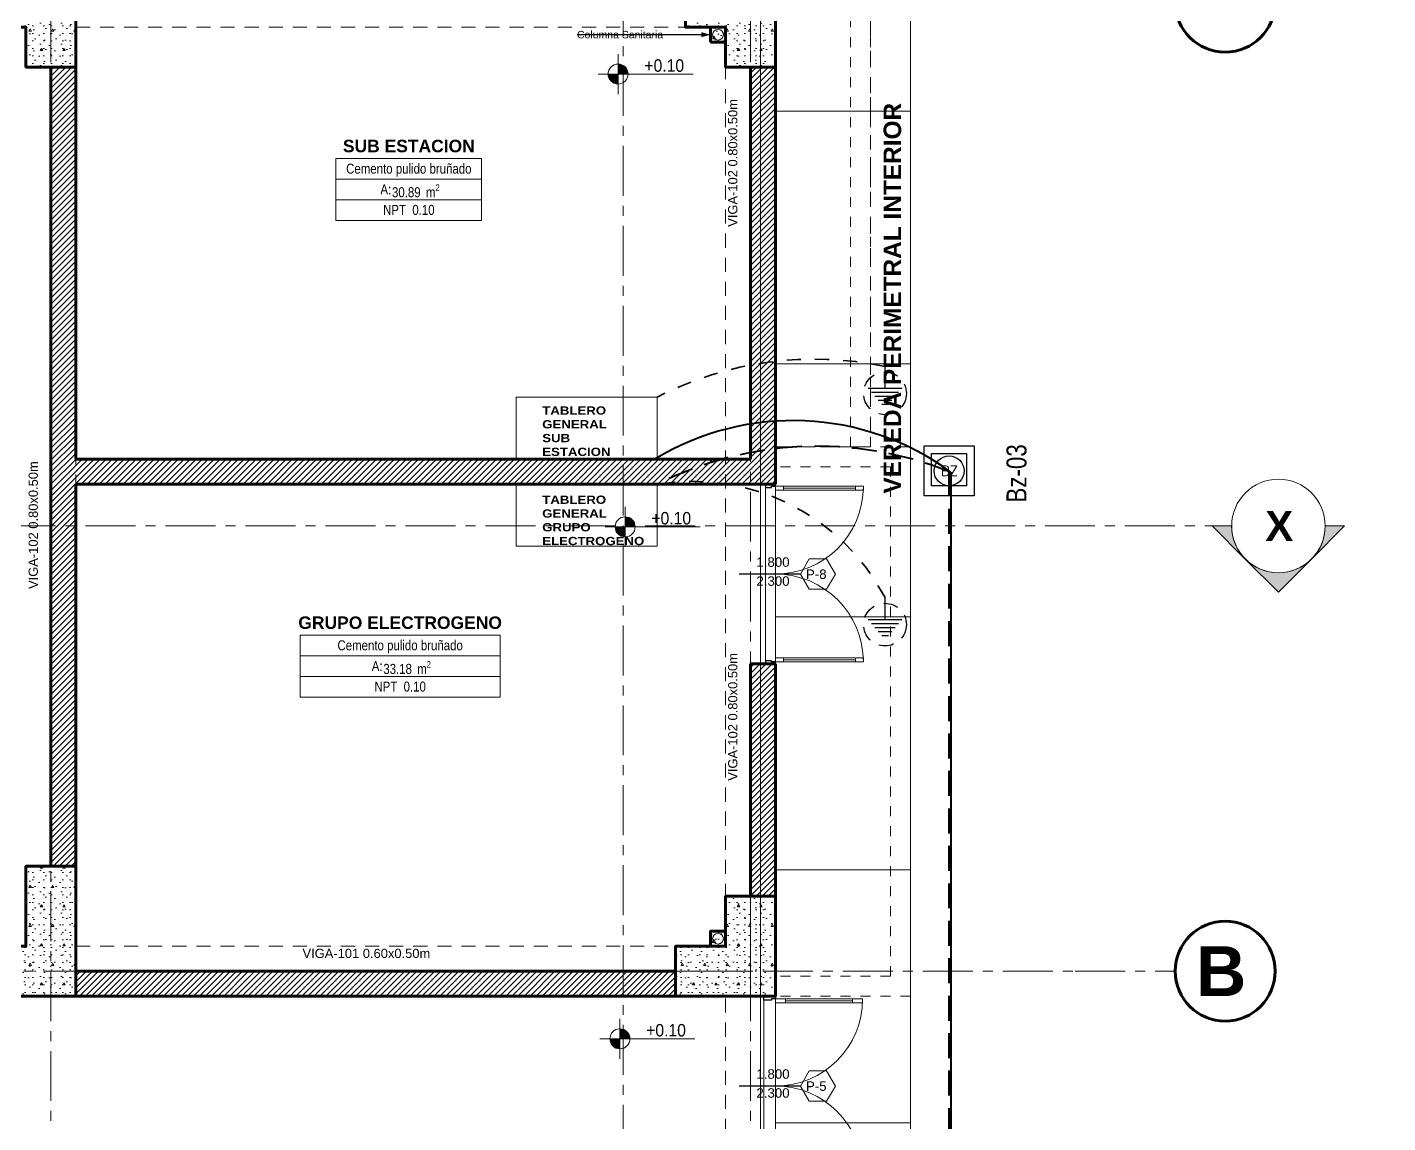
# Model space of a CAD drawing. Header units: inches. Extents: x -38 to 5698, y -33 to 92.
# Drawn here: x 44.08 to 57.7, y 28.43 to 39.4 of the extents above; entities that cross this region are included whole.
import ezdxf

# ---------------------------------------------------------------- set-up
doc = ezdxf.new("R2010")
doc.units = ezdxf.units.IN
doc.header["$MEASUREMENT"] = 0
doc.set_wipeout_variables(frame=1)
doc.header["$PDMODE"] = 1
for name, pattern in [('ACAD_ISO02W100', [15, 12, -3]), ('HIDDEN', [0.375, 0.25, -0.125]), ('Hidden Line', [0.195611, 0.141111, -0.0545]), ('HIDDENX2', [0.75, 0.5, -0.25]), ('Punto & Raya', [0.65, 0.5, -0.075, 0, -0.075]), ('Rayas', [0.282222, 0.141111, -0.141111]), ('RAYITAS', [0.375, 0.25, -0.125]), ('super', [0.125, 0.075, -0.05]), ('Wipeout_Contour', [1, 0, -1])]:
    doc.linetypes.add(name, pattern=pattern)
for name, color, linetype in [('02 _ ARQ _ ALB _ Ejes Generales', 7, 'Continuous'), ('02 _ ARQ _ ZON _ Espacio.3D', 7, 'Continuous'), ('08 _ STR _ EXT _ 06 Columnas', 7, 'Continuous'), ('08 _ STR _ EXT _ 07 Losa Aligerada', 7, 'Continuous'), ('08 _ STR _ EXT _ 09 Vigas', 7, 'Continuous'), ('08 _ STR _ EXT _ Estacionamiento-Pavimento', 7, 'Continuous'), ('BUZONES CDE COMUNICACION', 3, 'Continuous'), ('ESQUEMAS', 7, 'Continuous'), ('Estructura - 03 LOSA', 7, 'Continuous'), ('Estructura - 04 MURO', 253, 'Continuous'), ('Estructura - Carga', 7, 'Continuous'), ('Marcador - Secciones', 251, 'Continuous'), ('MEP - HVAC', 7, 'Continuous'), ('Notas - Etiquetas', 251, 'Continuous'), ('Notas - Textos', 7, 'Continuous')]:
    doc.layers.add(name, color=color, linetype=linetype)
for name, color, linetype, lineweight in [('ALUMBRADO', 5, 'Continuous', 25), ('CONDUCTOR DESNUDO DE 25MM2', 41, 'Rayas', 35), ('conductor electrico de suministro de energia a sub tableros', 1, 'Continuous', 0), ('lineaTTT', 40, 'ACAD_ISO02W100', 20), ('nomenclatura de buzon concreto', 4, 'Continuous', 40), ('TOMA', 140, 'Continuous', 40), ('TOMACORRIENTE', 22, 'RAYITAS', 9)]:
    doc.layers.add(name, color=color, linetype=linetype, lineweight=lineweight)
doc.styles.add('CUADRO', font='romans.shx')
doc.styles.add('Estilo_Generado_1', font='swisseb.ttf')
doc.styles.add('Estilo_Generado_4', font='swisse.ttf')
doc.styles.add('Estilo_Generado_8', font='arialbd.ttf')
doc.styles.add('Estilo_Generado_9', font='ARIALN.TTF')
doc.styles.add('NEGRITA', font='ariblk.ttf')
doc.styles.add('ROMANS 150', font='arial.ttf', dxfattribs={"width": 0.8, "height": 0.48})
doc.linetypes.add('ZIGZAG', pattern='A,0.00254,-5.08,[131,ltypeshp.shx,S=5.08,R=0,X=-5.08,Y=0],-10.16,[131,ltypeshp.shx,S=5.08,R=180,X=5.08,Y=0],-5.08', length=20.32254)
doc.dimstyles.new('Estilo_Generado__8', dxfattribs={"dimtxt": 0.18, "dimasz": 0.0912, "dimexe": 0.18, "dimexo": 0.0625, "dimgap": 0, "dimtad": 0, "dimtih": 1, "dimtoh": 1, "dimdec": 4, "dimzin": 0, "dimdsep": 46, "dimcen": 0.09, "dimadec": 0, "dimazin": 0, "dimtfac": 1, "dimtdec": 4, "dimtmove": 0, "dimatfit": 3, "dimldrblk": 'ARROWHEAD_5', "dimfxl": 1, "dimtolj": 1, "dimtzin": 0, "dimarcsym": 0})
pattern_1 = [(45, (0, 0), (-0.030052038, 0.030052038), [])]
pattern_2 = [(0, (0, 0), (0, 0.3897114), [0.024375, -0.200625]), (0, (0.1125, 0.19486), (0, 0.3897114), [0.024375, -0.200625]), (60, (0, 0), (-0.3375, 0.1948557), [0.024375, -0.200625]), (60, (0.225, 0), (-0.3375, 0.1948557), [0.024375, -0.200625]), (120, (0.02437, 0), (0.3375, 0.1948557), [0.024375, -0.200625]), (120, (0.24938, 0), (0.3375, 0.1948557), [0.024375, -0.200625]), (0, (0, 0.0375), (0, 0.075), [0, -0.075, 0, -0.1125]), (45, (0.0375, 0.0375), (-0.05303301, 0.05303301), [0, -0.05625, 0, -0.09375])]
pattern_3 = [(0, (0, 0), (0, 0.3117692), [0.03, -0.15]), (0, (0.09, 0.1559), (0, 0.3117692), [0.03, -0.15]), (60, (0, 0), (-0.27, 0.1558846), [0.03, -0.15]), (60, (0.18, 0), (-0.27, 0.1558846), [0.03, -0.15]), (120, (0.03, 0), (0.27, 0.1558846), [0.03, -0.15]), (120, (0.21, 0), (0.27, 0.1558846), [0.03, -0.15]), (0, (0, 0.03), (0, 0.06), [0, -0.06, 0, -0.090000004]), (45, (0.03, 0.03), (-0.04242641, 0.04242641), [0, -0.045, 0, -0.075000003])]

# ---------------------------------------------------------------- blocks, each defined once
blk = doc.blocks.new('ARROWHEAD_5')
at = {"linetype": 'Continuous', "lineweight": 0}
blk.add_hatch(color=0, dxfattribs=at).paths.add_polyline_path([(-1, 0.2679), (0, 0), (-1, -0.2679)])
at = {"color": 0, "linetype": 'Continuous', "lineweight": 0}
blk.add_line((0, 0), (-1, 0), dxfattribs=at)
blk = doc.blocks.new('POZO')
at = {"layer": 'ALUMBRADO', "color": 3, "linetype": 'Continuous', "ltscale": 0.5}
for p, q in [((0, -0.184), (0, 0)), ((-0.142, -0.184), (0.142, -0.184)), ((-0.113, -0.218), (0.113, -0.218)), ((-0.085, -0.251), (0.085, -0.251)), ((-0.057, -0.285), (0.057, -0.285)), ((-0.028, -0.319), (0.028, -0.319))]:
    blk.add_line(p, q, dxfattribs=at)
at = {"layer": 'ALUMBRADO', "color": 2, "linetype": 'HIDDEN', "ltscale": 0.5}
blk.add_circle((0, -0.228), 0.18, dxfattribs=at)
blk = doc.blocks.new('BUZON COMUNICACIONES')
at = {"layer": 'BUZONES CDE COMUNICACION', "lineweight": -2, "elevation": 4337.758}
for points in [[(2636.731, 1479.557), (2637.731, 1479.557), (2637.731, 1478.557), (2636.731, 1478.557)], [(2636.881, 1479.407), (2637.581, 1479.407), (2637.581, 1478.757), (2636.881, 1478.757)]]:
    blk.add_lwpolyline(points, close=True, dxfattribs=at)
at = {"layer": 'BUZONES CDE COMUNICACION', "lineweight": -2}
blk.add_circle((2637.231, 1479.057, 4337.758), 0.3, dxfattribs=at)
at = {"color": 3, "lineweight": 140, "insert": (2637.061, 1479.155), "char_height": 0.2, "attachment_point": 1, "style": 'CUADRO'}
blk.add_mtext_dynamic_manual_height_columns('{\\Fromans|c0;BZ}', width=0.46064, gutter_width=1, heights=[0], dxfattribs=at)

msp = doc.modelspace()

# ---------------------------------------------------------------- hatches: boundary and pattern name
at = {"linetype": 'Continuous', "lineweight": 13, "true_color": 0x636466}
for points in [[(49.995, 38.931), (50.095, 38.931), (50.087, 38.969), (50.066, 39.001), (50.033, 39.023), (49.995, 39.031)], [(49.995, 38.931), (49.895, 38.931), (49.903, 38.892), (49.924, 38.86), (49.957, 38.838), (49.995, 38.831)], [(50.066, 34.398), (50.166, 34.398), (50.158, 34.437), (50.137, 34.469), (50.104, 34.491), (50.066, 34.498)], [(50.066, 34.398), (49.966, 34.398), (49.974, 34.36), (49.995, 34.328), (50.028, 34.306), (50.066, 34.298)], [(50.013, 29.272), (49.913, 29.272), (49.921, 29.234), (49.942, 29.201), (49.975, 29.179), (50.013, 29.172)], [(50.013, 29.272), (50.113, 29.272), (50.105, 29.31), (50.084, 29.342), (50.051, 29.364), (50.013, 29.372)]]:
    msp.add_hatch(color=251, dxfattribs=at).paths.add_polyline_path(points)
at = {"layer": 'Estructura - 03 LOSA', "linetype": 'Continuous', "lineweight": 13}
h = msp.add_hatch(dxfattribs=at)
h.set_pattern_fill('CEMENTO_PULIDO_Y_BRUÑADO_FA', color=251, style=0, pattern_type=2)
h.set_pattern_definition([(360, (3.7574, 18.3027), (0, 2.53199), []), (90, (3.7574, 18.3027), (-3.6, 0), [])])
h.paths.add_polyline_path([(2.17, 26.05), (8.821, 26.05), (8.822, 29.453), (8.822, 30.7), (8.25, 30.7), (8.25, 33.82), (9.07, 33.82), (9.07, 39.9), (23.57, 39.9), (51.57, 39.9), (51.57, 23.382), (52.92, 23.382), (52.92, 40.85), (9.07, 40.85), (2.17, 40.85)])
at = {"layer": 'Estructura - Carga', "linetype": 'Continuous', "lineweight": 13}
h = msp.add_hatch(dxfattribs=at)
h.set_pattern_fill('HORMIGÓN_ARMADO_0002', color=251, style=0, pattern_type=2)
h.set_pattern_definition(pattern_3)
h.paths.add_polyline_path([(50.92, 39.25), (51.07, 39.25), (51.07, 39.4), (50.92, 39.4)])
h = msp.add_hatch(dxfattribs=at)
h.set_pattern_fill('HORMIGÓN_ARMADO_0002', color=251, style=0, pattern_type=2)
h.set_pattern_definition(pattern_3)
h.paths.add_polyline_path([(50.92, 30.2), (51.07, 30.2), (51.07, 30.35), (50.92, 30.35)])
at = {"layer": 'Marcador - Secciones', "linetype": 'Continuous', "lineweight": 13}
for points in [[(55.94, 34.407), (56.271, 34.075, -0.198912), (56.134, 34.407)], [(57.265, 34.407), (57.071, 34.407, -0.198912), (56.934, 34.075)], [(56.934, 34.075, -0.414214), (56.271, 34.075), (56.603, 33.744)]]:
    msp.add_hatch(color=7, dxfattribs=at).paths.add_polyline_path(points)

# ---------------------------------------------------------------- linework, layer by layer
at = {"color": 251, "linetype": 'Continuous', "lineweight": 13, "true_color": 0x636466}
for p, q in [((49.995, 38.731), (49.995, 39.131)), ((49.795, 38.931), (50.746, 38.931)), ((50.066, 34.198), (50.066, 34.598)), ((49.866, 34.398), (50.817, 34.398)), ((50.013, 29.072), (50.013, 29.472)), ((49.813, 29.272), (50.764, 29.272))]:
    msp.add_line(p, q, dxfattribs=at)
for centre in [(49.995, 38.931), (50.066, 34.398), (50.013, 29.272)]:
    msp.add_circle(centre, 0.1, dxfattribs=at)
at = {"layer": '02 _ ARQ _ ALB _ Ejes Generales', "color": 252, "linetype": 'Punto & Raya', "lineweight": 13}
msp.add_line((54.57, 29.95), (55.57, 29.95), dxfattribs=at)
at = {"layer": '02 _ ARQ _ ALB _ Ejes Generales', "color": 7, "linetype": 'Continuous', "lineweight": 60}
for centre in [(56.07, 39.65), (56.07, 29.95)]:
    msp.add_circle(centre, 0.5, dxfattribs=at)
at = {"layer": '02 _ ARQ _ ALB _ Ejes Generales', "color": 7, "linetype": 'Punto & Raya', "lineweight": 13}
msp.add_point((54.57, 29.95), dxfattribs=at)
msp.add_point((54.57, 29.95), dxfattribs=at)
at = {"layer": '02 _ ARQ _ ZON _ Espacio.3D', "color": 252, "linetype": 'Continuous', "lineweight": 13}
for p, q in [((48.629, 38.084), (47.172, 38.084)), ((47.172, 38.084), (47.172, 37.466)), ((47.172, 38.084), (48.629, 38.084)), ((47.172, 37.878), (47.172, 38.084)), ((48.629, 37.466), (48.629, 38.084)), ((48.629, 38.084), (48.629, 37.878)), ((48.629, 37.878), (47.172, 37.878)), ((47.172, 37.878), (48.629, 37.878)), ((47.172, 37.672), (47.172, 37.878)), ((48.629, 37.878), (48.629, 37.672)), ((48.629, 37.672), (47.172, 37.672)), ((47.172, 37.672), (48.629, 37.672)), ((47.172, 37.466), (47.172, 37.672)), ((48.629, 37.672), (48.629, 37.466)), ((47.172, 37.466), (48.629, 37.466)), ((48.629, 37.466), (47.172, 37.466)), ((48.814, 33.312), (46.813, 33.312)), ((46.813, 33.312), (46.813, 32.694)), ((46.813, 33.312), (48.814, 33.312)), ((46.813, 33.106), (46.813, 33.312)), ((48.814, 32.694), (48.814, 33.312)), ((48.814, 33.312), (48.814, 33.106)), ((48.814, 33.106), (46.813, 33.106)), ((46.813, 33.106), (48.814, 33.106)), ((46.813, 32.9), (46.813, 33.106)), ((48.814, 33.106), (48.814, 32.9)), ((48.814, 32.9), (46.813, 32.9)), ((46.813, 32.9), (48.814, 32.9)), ((46.813, 32.694), (46.813, 32.9)), ((48.814, 32.9), (48.814, 32.694)), ((46.813, 32.694), (48.814, 32.694)), ((48.814, 32.694), (46.813, 32.694))]:
    msp.add_line(p, q, dxfattribs=at)
at = {"layer": '02 _ ARQ _ ZON _ Espacio.3D', "color": 9, "linetype": 'Continuous', "lineweight": 5, "flags": 128}
for points in [[(44.57, 35.075), (51.32, 35.075), (51.32, 39), (51.07, 39), (51.07, 39.4), (50.67, 39.4), (50.67, 39.8), (48.87, 39.8), (48.87, 39.65), (44.57, 39.65)], [(44.57, 29.95), (51.32, 29.95), (51.32, 33.025), (51.47, 33.025), (51.47, 34.825), (44.57, 34.825)]]:
    msp.add_lwpolyline(points, close=True, dxfattribs=at)
at = {"layer": '02 _ ARQ _ ZON _ Espacio.3D', "color": 254, "linetype": 'Continuous', "lineweight": 0, "flags": 128}
for points in [[(44.07, 31), (44.32, 31), (44.32, 39), (44.07, 39)], [(51.455, 27), (51.455, 29.7), (43.47, 29.7)]]:
    msp.add_lwpolyline(points, dxfattribs=at)
at = {"layer": '08 _ STR _ EXT _ 07 Losa Aligerada', "color": 7, "linetype": 'Rayas', "lineweight": 18, "flags": 128}
msp.add_lwpolyline([(8.17, 27.939), (7.67, 27.939), (7.67, 5.8), (25.235, 5.8), (25.235, 7.2), (30.431, 7.2), (30.431, 6), (37.07, 6), (37.07, 3.375), (44.57, 3.375), (44.57, 6.05), (52.32, 6.05), (52.32, 15), (51.57, 15), (51.57, 15.15), (51.57, 15.8), (51.57, 18.1), (51.57, 18.1), (51.57, 20.35), (46.67, 20.35), (46.67, 22.35), (46.67, 22.6), (46.67, 24.5), (46.67, 24.75), (46.67, 26.75), (51.57, 26.75), (51.57, 29.7), (51.57, 29.7), (51.57, 35.2), (52.37, 35.2), (52.52, 35.2), (52.52, 41.1), (38.955, 41.1), (38.955, 40.8), (34.048, 40.8), (34.048, 40.5), (23.37, 40.5), (23.37, 43.874), (16.27, 43.874), (16.27, 39.9), (11.12, 39.9), (11.12, 40.95), (8.02, 40.95), (8.02, 37.7), (9.07, 37.7), (9.07, 33.9), (8.17, 33.9)], close=True, dxfattribs=at)
at = {"layer": '08 _ STR _ EXT _ 07 Losa Aligerada', "color": 7, "linetype": 'Continuous', "lineweight": 18, "flags": 128}
msp.add_lwpolyline([(9.07, 7.2), (51.57, 7.2), (51.57, 39.9), (9.07, 39.9)], dxfattribs=at)
at = {"layer": '08 _ STR _ EXT _ 09 Vigas', "color": 251, "linetype": 'super', "lineweight": 13}
for p, q in [((52.52, 41.1), (52.52, 35.2)), ((52.32, 40.9), (52.32, 35.2)), ((52.32, 35.2), (52.52, 35.2)), ((52.92, 35.2), (52.92, 29.7)), ((52.72, 35), (52.72, 29.9)), ((52.72, 29.9), (51.57, 29.9)), ((51.57, 29.9), (51.57, 29.7)), ((52.92, 29.7), (51.57, 29.7))]:
    msp.add_line(p, q, dxfattribs=at)
at = {"layer": '08 _ STR _ EXT _ 09 Vigas', "color": 251, "linetype": 'Hidden Line', "lineweight": 13}
for p, q in [((44.57, 30.2), (51.07, 30.2)), ((51.07, 26.4), (51.07, 29.7))]:
    msp.add_line(p, q, dxfattribs=at)
at = {"layer": '08 _ STR _ EXT _ Estacionamiento-Pavimento', "color": 7, "linetype": 'Continuous', "lineweight": 18, "flags": 128}
msp.add_lwpolyline([(9.07, 40.85), (52.92, 40.85), (52.92, 1.5), (69.77, 1.5), (69.77, 46.784), (56.22, 46.937), (56.22, 50.85), (9.07, 50.85)], close=True, dxfattribs=at)
at = {"layer": 'conductor electrico de suministro de energia a sub tableros', "lineweight": 40}
msp.add_line((53.326, 34.945, 0), (53.326, 10.212, -0.001), dxfattribs=at)
at = {"layer": 'Estructura - 03 LOSA', "color": 7, "linetype": 'Continuous', "lineweight": 18, "flags": 128}
msp.add_lwpolyline([(2.17, 26.05), (8.821, 26.05), (8.822, 29.453), (8.822, 30.7), (8.25, 30.7), (8.25, 33.82), (9.07, 33.82), (9.07, 39.9), (23.57, 39.9), (51.57, 39.9), (51.57, 23.382), (52.92, 23.382), (52.92, 40.85), (9.07, 40.85), (2.17, 40.85)], close=True, dxfattribs=at)
at = {"layer": 'Estructura - 04 MURO', "color": 165, "linetype": 'Continuous', "lineweight": 15}
for p, q in [((51.65, 34.765), (51.65, 34.805)), ((52.37, 34.785), (51.65, 34.785)), ((52.45, 34.805), (52.37, 34.805)), ((52.37, 34.805), (52.37, 34.765)), ((52.37, 34.765), (52.45, 34.765)), ((52.45, 34.765), (52.45, 34.805)), ((51.65, 33.085), (51.65, 33.045)), ((52.37, 33.045), (52.37, 33.085)), ((52.37, 33.085), (52.45, 33.085)), ((52.45, 33.085), (52.45, 33.045)), ((52.37, 33.065), (51.65, 33.065)), ((52.45, 33.045), (52.37, 33.045)), ((51.67, 29.672), (51.57, 29.672)), ((51.57, 29.672), (51.57, 29.632)), ((51.57, 29.632), (51.67, 29.632)), ((51.67, 29.632), (51.67, 29.672)), ((52.342, 29.652), (51.67, 29.652)), ((52.442, 29.672), (52.342, 29.672)), ((52.342, 29.672), (52.342, 29.632)), ((52.342, 29.632), (52.442, 29.632)), ((52.442, 29.632), (52.442, 29.672))]:
    msp.add_line(p, q, dxfattribs=at)
at = {"layer": 'Estructura - 04 MURO', "color": 152, "linetype": 'Continuous', "lineweight": 25}
for p, q in [((51.82, 33.925), (51.207, 33.925)), ((51.82, 28.8), (51.207, 28.8))]:
    msp.add_line(p, q, dxfattribs=at)
at = {"layer": 'Estructura - 04 MURO', "color": 7, "linetype": 'Continuous', "lineweight": 80}
for p, q in [((51.455, 29.7), (51.32, 29.7)), ((51.455, 29.7), (51.32, 29.7)), ((51.57, 29.7), (51.455, 29.7)), ((51.57, 29.7), (51.455, 29.7)), ((51.57, 29.7), (51.455, 29.7))]:
    msp.add_line(p, q, dxfattribs=at)
at = {"layer": 'Estructura - 04 MURO', "color": 165, "linetype": 'Continuous', "lineweight": 25}
for p, q in [((51.455, 29.7), (51.57, 29.7)), ((51.455, 29.66), (51.455, 29.7)), ((51.57, 29.7), (51.57, 29.672)), ((51.53, 29.66), (51.455, 29.66)), ((51.57, 29.672), (51.53, 29.672)), ((51.53, 29.672), (51.53, 29.66))]:
    msp.add_line(p, q, dxfattribs=at)
at = {"layer": 'Estructura - 04 MURO', "color": 165, "linetype": 'Continuous', "lineweight": 15, "flags": 128}
for points in [[(52.37, 34.805), (51.65, 34.805), (51.65, 34.785), (52.37, 34.785)], [(52.37, 34.785), (51.65, 34.785), (51.65, 34.765), (52.37, 34.765)], [(52.37, 33.065), (51.65, 33.065), (51.65, 33.085), (52.37, 33.085)], [(52.37, 33.045), (51.65, 33.045), (51.65, 33.065), (52.37, 33.065)], [(52.342, 29.672), (51.67, 29.672), (51.67, 29.652), (52.342, 29.652)], [(52.342, 29.652), (51.67, 29.652), (51.67, 29.632), (52.342, 29.632)]]:
    msp.add_lwpolyline(points, close=True, dxfattribs=at)
at = {"layer": 'Estructura - 04 MURO', "color": 251, "linetype": 'Continuous', "lineweight": 13, "flags": 128}
for points in [[(52.17, 33.925), (52.082, 34.077), (51.907, 34.077), (51.82, 33.925), (51.907, 33.773), (52.082, 33.773)], [(52.17, 28.8), (52.082, 28.952), (51.907, 28.952), (51.82, 28.8), (51.907, 28.648), (52.082, 28.648)]]:
    msp.add_lwpolyline(points, close=True, dxfattribs=at)
at = {"layer": 'Estructura - 04 MURO', "color": 7, "linetype": 'Continuous', "lineweight": 15}
for centre, start, end in [((51.57, 29.672), 270, 0), ((51.57, 27.928), 0, 90)]:
    msp.add_arc(centre, 0.872, start, end, dxfattribs=at)
at = {"layer": 'Estructura - Carga', "color": 7, "linetype": 'Continuous', "lineweight": 80, "flags": 128}
for points in [[(50.92, 39.25), (51.07, 39.25), (51.07, 39.4), (50.92, 39.4)], [(50.92, 30.2), (51.07, 30.2), (51.07, 30.35), (50.92, 30.35)]]:
    msp.add_lwpolyline(points, close=True, dxfattribs=at)
at = {"layer": 'Marcador - Secciones', "color": 7, "linetype": 'Continuous', "lineweight": 13, "flags": 128}
for points in [[(55.94, 34.407), (56.134, 34.407, 0.198912), (56.271, 34.075)], [(57.265, 34.407), (57.071, 34.407, -0.198912), (56.934, 34.075)], [(56.934, 34.075, -0.414214), (56.271, 34.075), (56.603, 33.744)]]:
    msp.add_lwpolyline(points, format="xyb", close=True, dxfattribs=at)
at = {"layer": 'Marcador - Secciones', "color": 7, "linetype": 'Continuous', "lineweight": 13}
msp.add_circle((56.603, 34.407), 0.468, dxfattribs=at)
at = {"layer": 'MEP - HVAC', "color": 7, "linetype": 'Continuous', "lineweight": 13, "flags": 128}
for points in [[(50.995, 39.379, 1), (50.995, 39.271, 1)], [(50.995, 30.221, -1), (50.995, 30.329, -1)]]:
    msp.add_lwpolyline(points, format="xyb", close=True, dxfattribs=at)
at = {"layer": 'TOMA', "color": 2, "linetype": 'HIDDENX2', "ltscale": 0.5}
msp.add_line((53.304, 34.954, -0.001), (53.304, 10.238, -0.001), dxfattribs=at)

# ---------------------------------------------------------------- block references
at = {"layer": 'BUZONES CDE COMUNICACION', "color": 251, "true_color": 0x636466, "xscale": 0.5000000657021336, "yscale": 0.5000000657021336, "zscale": 0.5000000657021336}
msp.add_blockref('BUZON COMUNICACIONES', (-1265.308, -704.57, -2168.879), dxfattribs=at)
at = {"layer": 'TOMACORRIENTE', "linetype": 'ZIGZAG', "xscale": 1.188055232608299, "yscale": 1.188055232608299, "zscale": 1.188055232608299}
for p in [(52.666, 36.005), (52.666, 33.69)]:
    msp.add_blockref('POZO', p, dxfattribs=at)

# ---------------------------------------------------------------- texts
at = {"color": 251, "lineweight": 13, "true_color": 0x636466, "char_height": 0.125, "attachment_point": 7, "style": 'Estilo_Generado_4'}
for insert in [(50.258, 38.952), (50.328, 34.42), (50.276, 29.294)]:
    msp.add_mtext('\\A1;{\\W0.900000x;\\pql;\\fSwis721 Ex BT|b0|i0|c0|p34;+0.10}', dxfattribs=dict(at, insert=insert))
at = {"layer": '02 _ ARQ _ ALB _ Ejes Generales', "color": 7, "lineweight": 30, "insert": (55.777, 30.2), "char_height": 0.5, "attachment_point": 1, "style": 'Estilo_Generado_1'}
msp.add_mtext('\\A1;{\\pql;\\pt0;\\fSwis721 Ex BT|b1|i0|c0|p34;B}', dxfattribs=at)
at = {"layer": '02 _ ARQ _ ZON _ Espacio.3D', "color": 252, "lineweight": 25, "attachment_point": 2}
for s, insert, char_height, style in [('\\A1;{\\pqc;\\pt0;\\fArial|b1|i0|c0|p34;SUB ESTACION}', (47.901, 38.273), 0.125, 'Estilo_Generado_8'), ('\\A1;{\\pqc;\\pt0;\\fArial|b1|i0|c0|p34;}', (48.539, 38.301), 0.125, 'Estilo_Generado_8'), ('\\A1;{\\pqc;\\pt0;\\fArial Narrow|b0|i0|c0|p34;}', (47.27, 38.063), 0.1, 'Estilo_Generado_9'), ('\\A1;{\\pqc;\\pt0;\\fArial Narrow|b0|i0|c0|p34;Cemento pulido bruñado}', (47.901, 38.034), 0.1, 'Estilo_Generado_9'), ('\\A1;{\\pqc;\\pt0;\\fArial Narrow|b0|i0|c0|p34;A: }', (47.671, 37.826), 0.1, 'Estilo_Generado_9'), ('\\A1;{\\pqc;\\pt0,0.3;\\fArial Narrow|b0|i0|c0|p34;30.89\\fArial Narrow|b0|i0|c0|p34;\\A1{\\H.66x;\\S^  ;}\\fArial Narrow|b0|i0|c0|p34; m\\fArial Narrow|b0|i0|c0|p34;\\A1{\\H.66x;\\S2^  ;}}', (47.971, 37.827), 0.1, 'Estilo_Generado_9'), ('\\A1;{\\pqc;\\pt0;\\fArial Narrow|b0|i0|c0|p34;}', (47.641, 37.652), 0.1, 'Estilo_Generado_9'), ('\\A1;{\\pqc;\\pt0;\\fArial Narrow|b0|i0|c0|p34;NPT  0.10}', (47.901, 37.621), 0.1, 'Estilo_Generado_9'), ('\\A1;{\\pqc;\\pt0;\\fArial|b1|i0|c0|p34;GRUPO ELECTROGENO}', (47.814, 33.501), 0.125, 'Estilo_Generado_8'), ('\\A1;{\\pqc;\\pt0;\\fArial|b1|i0|c0|p34;}', (48.814, 33.529), 0.125, 'Estilo_Generado_8'), ('\\A1;{\\pqc;\\pt0;\\fArial Narrow|b0|i0|c0|p34;}', (47.183, 33.291), 0.1, 'Estilo_Generado_9'), ('\\A1;{\\pqc;\\pt0;\\fArial Narrow|b0|i0|c0|p34;Cemento pulido bruñado}', (47.814, 33.262), 0.1, 'Estilo_Generado_9'), ('\\A1;{\\pqc;\\pt0;\\fArial Narrow|b0|i0|c0|p34;A: }', (47.584, 33.054), 0.1, 'Estilo_Generado_9'), ('\\A1;{\\pqc;\\pt0,0.3;\\fArial Narrow|b0|i0|c0|p34;33.18\\fArial Narrow|b0|i0|c0|p34;\\A1{\\H.66x;\\S^  ;}\\fArial Narrow|b0|i0|c0|p34; m\\fArial Narrow|b0|i0|c0|p34;\\A1{\\H.66x;\\S2^  ;}}', (47.884, 33.055), 0.1, 'Estilo_Generado_9'), ('\\A1;{\\pqc;\\pt0;\\fArial Narrow|b0|i0|c0|p34;}', (47.554, 32.88), 0.1, 'Estilo_Generado_9'), ('\\A1;{\\pqc;\\pt0;\\fArial Narrow|b0|i0|c0|p34;NPT  0.10}', (47.814, 32.849), 0.1, 'Estilo_Generado_9')]:
    msp.add_mtext(s, dxfattribs=dict(at, insert=insert, char_height=char_height, style=style))
at = {"layer": 'Estructura - 04 MURO', "color": 251, "lineweight": 25, "char_height": 0.095, "attachment_point": 7, "style": 'Estilo_Generado_4'}
for s, insert in [('\\A1;{\\pql;\\pt0;\\fSwis721 Ex BT|b0|i0|c0|p34;1.800\\fSwis721 Ex BT|b0|i0|c0|p34;\\A1{\\H.66x;\\S^  ;}\\fSwis721 Ex BT|b0|i0|c0|p34;\\fSwis721 Ex BT|b0|i0|c0|p34;}', (51.379, 33.97)), ('\\A1;{\\pql;\\pt0;\\fSwis721 Ex BT|b0|i0|c0|p34;2.300\\fSwis721 Ex BT|b0|i0|c0|p34;\\A1{\\H.66x;\\S^  ;}\\fSwis721 Ex BT|b0|i0|c0|p34;\\fSwis721 Ex BT|b0|i0|c0|p34;}', (51.379, 33.78)), ('\\A1;{\\pql;\\pt0;\\fSwis721 Ex BT|b0|i0|c0|p34;P-8\\fSwis721 Ex BT|b0|i0|c0|p34;\\fSwis721 Ex BT|b0|i0|c0|p34;\\fSwis721 Ex BT|b0|i0|c0|p34;}', (51.875, 33.875)), ('\\A1;{\\pql;\\pt0;\\fSwis721 Ex BT|b0|i0|c0|p34;1.800\\fSwis721 Ex BT|b0|i0|c0|p34;\\A1{\\H.66x;\\S^  ;}\\fSwis721 Ex BT|b0|i0|c0|p34;\\fSwis721 Ex BT|b0|i0|c0|p34;}', (51.379, 28.845)), ('\\A1;{\\pql;\\pt0;\\fSwis721 Ex BT|b0|i0|c0|p34;2.300\\fSwis721 Ex BT|b0|i0|c0|p34;\\A1{\\H.66x;\\S^  ;}\\fSwis721 Ex BT|b0|i0|c0|p34;\\fSwis721 Ex BT|b0|i0|c0|p34;}', (51.379, 28.655)), ('\\A1;{\\pql;\\pt0;\\fSwis721 Ex BT|b0|i0|c0|p34;P-5\\fSwis721 Ex BT|b0|i0|c0|p34;\\fSwis721 Ex BT|b0|i0|c0|p34;\\fSwis721 Ex BT|b0|i0|c0|p34;}', (51.875, 28.75))]:
    msp.add_mtext(s, dxfattribs=dict(at, insert=insert))
at = {"layer": 'lineaTTT', "color": 5, "insert": (49.236, 34.711), "char_height": 0.08272, "attachment_point": 1, "style": 'NEGRITA'}
msp.add_mtext_dynamic_manual_height_columns('TABLERO GENERAL GRUPO ELECTROGENO', width=0.70298, gutter_width=0.414, heights=[0], dxfattribs=at)
at = {"layer": 'Marcador - Secciones', "color": 5, "lineweight": 25, "insert": (56.751, 34.257), "char_height": 0.3, "attachment_point": 9, "style": 'Estilo_Generado_1'}
msp.add_mtext('\\A1;{\\pqr;\\pt0;\\fSwis721 Ex BT|b1|i0|c0|p34;X}', dxfattribs=at)
at = {"layer": 'nomenclatura de buzon concreto', "insert": (53.983, 34.933), "char_height": 0.2, "attachment_point": 5, "rotation": 90, "style": 'ROMANS 150'}
msp.add_mtext('Bz-03', dxfattribs=at)
at = {"layer": 'Notas - Etiquetas', "color": 8, "linetype": 'Continuous', "lineweight": 35, "insert": (49.584, 39.325), "char_height": 0.075, "attachment_point": 4, "style": 'Estilo_Generado_4'}
msp.add_mtext('\\A1;{\\pql;\\fSwis721 Ex BT|b0|i0|c0|p34;Columna Sanitaria}', dxfattribs=at)
at = {"layer": 'Notas - Etiquetas', "color": 8, "linetype": 'Continuous', "lineweight": 13, "char_height": 0.0925, "attachment_point": 7, "rotation": 90, "style": 'Estilo_Generado_4'}
for insert in [(51.19, 37.402), (44.19, 33.776), (51.19, 31.856)]:
    msp.add_mtext('\\A1;{\\pql;\\fSwis721 Ex BT|b0|i0|c0|p34;VIGA-102\\fSwis721 Ex BT|b0|i0|c0|p34; \\fSwis721 Ex BT|b0|i0|c0|p34;0.80\\fSwis721 Ex BT|b0|i0|c0|p34;x\\fSwis721 Ex BT|b0|i0|c0|p34;0.50\\fSwis721 Ex BT|b0|i0|c0|p34;m}', dxfattribs=dict(at, insert=insert))
at = {"layer": 'Notas - Etiquetas', "color": 8, "linetype": 'Continuous', "lineweight": 13, "insert": (46.837, 30.08), "char_height": 0.0925, "attachment_point": 7, "style": 'Estilo_Generado_4'}
msp.add_mtext('\\A1;{\\pql;\\fSwis721 Ex BT|b0|i0|c0|p34;VIGA-101\\fSwis721 Ex BT|b0|i0|c0|p34; \\fSwis721 Ex BT|b0|i0|c0|p34;0.60\\fSwis721 Ex BT|b0|i0|c0|p34;x\\fSwis721 Ex BT|b0|i0|c0|p34;0.50\\fSwis721 Ex BT|b0|i0|c0|p34;m}', dxfattribs=at)
at = {"layer": 'Notas - Textos', "color": 251, "linetype": 'Continuous', "lineweight": 13, "insert": (52.652, 36.687), "char_height": 0.175, "attachment_point": 2, "rotation": 90, "style": 'Estilo_Generado_1'}
msp.add_mtext('\\A1;{\\pqc;\\fSwis721 Ex BT|b1|i0|c0|p34;VEREDA PERIMETRAL\\fSwis721 Ex BT|b1|i0|c0|p34; INTERIOR}', dxfattribs=at)

# ---------------------------------------------------------------- leaders
at = {"layer": 'Notas - Etiquetas', "color": 8, "linetype": 'Continuous', "lineweight": 13, "annotation_type": 0, "has_hookline": 1, "hookline_direction": 1, "text_width": 1.017}
msp.add_leader([(50.92, 39.325), (49.584, 39.325)], dimstyle='Estilo_Generado__8', dxfattribs=at)

# ---------------------------------------------------------------- next in the draw order: wipeouts: each hides what was drawn before it
at = {"color": 254, "linetype": 'Wipeout_Contour', "lineweight": 0, "ltscale": 286.091618}
msp.add_wipeout([(44.32, 39), (44.32, 31), (44.57, 31), (44.57, 39.65), (44.57, 39)], dxfattribs=at).dxf.layer = 'Estructura - 04 MURO'
at = {"color": 254, "linetype": 'Wipeout_Contour', "lineweight": 0, "ltscale": 242.073034}
msp.add_wipeout([(51.32, 30.7), (51.57, 30.7), (51.57, 33.025), (51.32, 33.025)], dxfattribs=at).dxf.layer = 'Estructura - 04 MURO'
at = {"color": 254, "linetype": 'Wipeout_Contour', "lineweight": 0, "ltscale": 224.635947}
msp.add_wipeout([(44.57, 29.95), (44.57, 29.7), (50.57, 29.7), (50.57, 29.95)], dxfattribs=at).dxf.layer = 'Estructura - 04 MURO'

# ---------------------------------------------------------------- next in the draw order: hatches: boundary and pattern name
at = {"layer": '08 _ STR _ EXT _ 06 Columnas', "linetype": 'Continuous', "lineweight": 9}
h = msp.add_hatch(dxfattribs=at)
h.set_pattern_fill('HORMIGÓN_EN_MASA_0002', style=0, pattern_type=2)
h.set_pattern_definition(pattern_2)
h.paths.add_polyline_path([(44.57, 39), (44.57, 39.9), (43.67, 39.9), (43.67, 39.4), (44.07, 39.4), (44.07, 39)])
h = msp.add_hatch(dxfattribs=at)
h.set_pattern_fill('HORMIGÓN_EN_MASA_0002', style=0, pattern_type=2)
h.set_pattern_definition(pattern_2)
h.paths.add_polyline_path([(43.47, 29.7), (44.57, 29.7), (44.57, 31), (44.07, 31), (44.07, 30.2), (43.47, 30.2)])
h = msp.add_hatch(dxfattribs=at)
h.set_pattern_fill('HORMIGÓN_EN_MASA_0002', style=0, pattern_type=2)
h.set_pattern_definition(pattern_2)
h.paths.add_polyline_path([(50.57, 29.7), (51.57, 29.7), (51.57, 30.7), (51.07, 30.7), (51.07, 30.2), (50.57, 30.2)])
at = {"layer": 'Estructura - 04 MURO', "linetype": 'Continuous', "lineweight": 5}
h = msp.add_hatch(dxfattribs=at)
h.set_pattern_fill('LADRILLO_COMÚN_0002', color=252, style=0, pattern_type=2)
h.set_pattern_definition(pattern_1)
h.paths.add_polyline_path([(44.32, 39), (44.32, 31), (44.57, 31), (44.57, 39.65), (44.57, 39)])
h = msp.add_hatch(dxfattribs=at)
h.set_pattern_fill('LADRILLO_COMÚN_0002', color=252, style=0, pattern_type=2)
h.set_pattern_definition(pattern_1)
h.paths.add_polyline_path([(51.32, 30.7), (51.57, 30.7), (51.57, 33.025), (51.32, 33.025)])
h = msp.add_hatch(dxfattribs=at)
h.set_pattern_fill('LADRILLO_COMÚN_0002', color=252, style=0, pattern_type=2)
h.set_pattern_definition(pattern_1)
h.paths.add_polyline_path([(44.57, 29.95), (44.57, 29.7), (50.57, 29.7), (50.57, 29.95)])

# ---------------------------------------------------------------- next in the draw order: linework, layer by layer
at = {"layer": '02 _ ARQ _ ALB _ Ejes Generales', "color": 252, "linetype": 'Punto & Raya', "lineweight": 13}
for p, q in [((44.32, 3.05), (44.32, 44.9)), ((5.845, 29.95), (54.57, 29.95))]:
    msp.add_line(p, q, dxfattribs=at)
at = {"layer": '08 _ STR _ EXT _ 06 Columnas', "color": 7, "linetype": 'Continuous', "lineweight": 80, "flags": 128}
for points in [[(44.57, 39), (44.57, 39.9), (43.67, 39.9), (43.67, 39.4), (44.07, 39.4), (44.07, 39)], [(50.57, 29.7), (51.57, 29.7), (51.57, 30.7), (51.07, 30.7), (51.07, 30.2), (50.57, 30.2)]]:
    msp.add_lwpolyline(points, close=True, dxfattribs=at)
at = {"layer": '08 _ STR _ EXT _ 06 Columnas', "color": 7, "linetype": 'Continuous', "lineweight": 60, "flags": 128}
msp.add_lwpolyline([(43.47, 29.7), (44.57, 29.7), (44.57, 31), (44.07, 31), (44.07, 30.2), (43.47, 30.2)], close=True, dxfattribs=at)
at = {"layer": '08 _ STR _ EXT _ 09 Vigas', "color": 251, "linetype": 'Hidden Line', "lineweight": 13}
for p, q in [((44.57, 39.4), (51.07, 39.4)), ((44.57, 29.7), (44.07, 29.7)), ((44.57, 29.7), (51.07, 29.7))]:
    msp.add_line(p, q, dxfattribs=at)
at = {"layer": 'Estructura - 04 MURO', "color": 165, "linetype": 'Continuous', "lineweight": 15}
for p, q in [((51.57, 33.085), (51.65, 33.085)), ((51.57, 33.045), (51.57, 33.085)), ((51.65, 33.045), (51.57, 33.045))]:
    msp.add_line(p, q, dxfattribs=at)
at = {"layer": 'Estructura - 04 MURO', "color": 7, "linetype": 'Continuous', "lineweight": 80}
for p, q in [((51.47, 33.025), (51.32, 33.025)), ((51.47, 33.025), (51.32, 33.025)), ((51.57, 33.025), (51.47, 33.025)), ((51.57, 33.025), (51.47, 33.025)), ((51.57, 33.025), (51.47, 33.025))]:
    msp.add_line(p, q, dxfattribs=at)
at = {"layer": 'Estructura - 04 MURO', "color": 165, "linetype": 'Continuous', "lineweight": 25}
for p, q in [((51.53, 33.057), (51.47, 33.057)), ((51.47, 33.057), (51.47, 33.025)), ((51.47, 33.025), (51.57, 33.025)), ((51.53, 33.045), (51.53, 33.057)), ((51.57, 33.045), (51.53, 33.045)), ((51.57, 33.025), (51.57, 33.045))]:
    msp.add_line(p, q, dxfattribs=at)
at = {"layer": 'Estructura - 04 MURO', "color": 7, "linetype": 'Continuous', "lineweight": 80, "flags": 128}
for points in [[(44.57, 35.075), (44.57, 39.65)], [(44.32, 39), (44.32, 31)], [(44.57, 31), (44.57, 34.825)], [(51.32, 33.025), (51.32, 30.7)], [(51.57, 30.7), (51.57, 33.025)], [(50.57, 29.95), (44.57, 29.95)], [(44.57, 29.7), (50.57, 29.7)]]:
    msp.add_lwpolyline(points, dxfattribs=at)
at = {"layer": 'Estructura - 04 MURO', "color": 7, "linetype": 'Continuous', "lineweight": 15}
msp.add_arc((51.57, 33.045), 0.88, 0, 90, dxfattribs=at)
at = {"layer": 'Marcador - Secciones', "color": 251, "linetype": 'Punto & Raya', "lineweight": 13}
msp.add_line((4.667, 34.407), (55.94, 34.407), dxfattribs=at)

# ---------------------------------------------------------------- next in the draw order: wipeouts: each hides what was drawn before it
at = {"color": 254, "linetype": 'Wipeout_Contour', "lineweight": 0, "ltscale": 237.41196}
msp.add_wipeout([(44.57, 34.825), (51.32, 34.825), (51.32, 35.075), (44.57, 35.075)], dxfattribs=at).dxf.layer = 'Estructura - 04 MURO'

# ---------------------------------------------------------------- next in the draw order: hatches: boundary and pattern name
at = {"layer": 'Estructura - 04 MURO', "linetype": 'Continuous', "lineweight": 5}
h = msp.add_hatch(dxfattribs=at)
h.set_pattern_fill('LADRILLO_COMÚN_0002', color=252, style=0, pattern_type=2)
h.set_pattern_definition(pattern_1)
h.paths.add_polyline_path([(44.57, 34.825), (51.32, 34.825), (51.32, 35.075), (44.57, 35.075)])

# ---------------------------------------------------------------- next in the draw order: linework, layer by layer
at = {"layer": '08 _ STR _ EXT _ 09 Vigas', "color": 251, "linetype": 'Hidden Line', "lineweight": 13}
for p, q in [((44.57, 30.2), (44.57, 39.4)), ((51.07, 30.2), (51.07, 39.4))]:
    msp.add_line(p, q, dxfattribs=at)
at = {"layer": 'Estructura - 04 MURO', "color": 7, "linetype": 'Continuous', "lineweight": 80, "flags": 128}
for points in [[(51.32, 35.075), (44.57, 35.075)], [(44.57, 34.825), (51.32, 34.825)]]:
    msp.add_lwpolyline(points, dxfattribs=at)
at = {"layer": 'lineaTTT', "color": 1}
msp.add_lwpolyline([(48.976, 35.697), (50.387, 35.697), (50.387, 35.075), (48.976, 35.075)], close=True, dxfattribs=at)
at = {"layer": 'lineaTTT', "color": 5}
msp.add_lwpolyline([(48.976, 34.825), (50.387, 34.825), (50.387, 34.203), (48.976, 34.203)], close=True, dxfattribs=at)
at = {"layer": 'Marcador - Secciones', "color": 251, "linetype": 'Punto & Raya', "lineweight": 13}
msp.add_line((50.045, 46.211), (50.045, 0.947), dxfattribs=at)

# ---------------------------------------------------------------- next in the draw order: texts
at = {"layer": 'lineaTTT', "color": 1, "insert": (49.236, 35.604, 3823), "char_height": 0.08272, "attachment_point": 1, "style": 'NEGRITA'}
msp.add_mtext_dynamic_manual_height_columns('TABLERO GENERAL SUB ESTACION', width=0.70298, gutter_width=0.414, heights=[0], dxfattribs=at)

# ---------------------------------------------------------------- next in the draw order: wipeouts: each hides what was drawn before it
at = {"color": 254, "linetype": 'Wipeout_Contour', "lineweight": 0, "ltscale": 253.336267}
msp.add_wipeout([(51.57, 39), (51.32, 39), (51.32, 34.825), (51.57, 34.825)], dxfattribs=at).dxf.layer = 'Estructura - 04 MURO'

# ---------------------------------------------------------------- next in the draw order: hatches: boundary and pattern name
at = {"layer": '08 _ STR _ EXT _ 06 Columnas', "linetype": 'Continuous', "lineweight": 9}
h = msp.add_hatch(dxfattribs=at)
h.set_pattern_fill('HORMIGÓN_EN_MASA_0002', style=0, pattern_type=2)
h.set_pattern_definition(pattern_2)
h.paths.add_polyline_path([(51.57, 39), (51.57, 39.9), (50.67, 39.9), (50.67, 39.4), (51.07, 39.4), (51.07, 39)])
at = {"layer": 'Estructura - 04 MURO', "linetype": 'Continuous', "lineweight": 5}
h = msp.add_hatch(dxfattribs=at)
h.set_pattern_fill('LADRILLO_COMÚN_0002', color=252, style=0, pattern_type=2)
h.set_pattern_definition(pattern_1)
h.paths.add_polyline_path([(51.57, 39), (51.32, 39), (51.32, 34.825), (51.57, 34.825)])

# ---------------------------------------------------------------- next in the draw order: linework, layer by layer
at = {"layer": '02 _ ARQ _ ALB _ Ejes Generales', "color": 252, "linetype": 'Punto & Raya', "lineweight": 13}
msp.add_line((51.32, 3.05), (51.32, 44.9), dxfattribs=at)
at = {"layer": '08 _ STR _ EXT _ 06 Columnas', "color": 7, "linetype": 'Continuous', "lineweight": 80, "flags": 128}
msp.add_lwpolyline([(51.57, 39), (51.57, 39.9), (50.67, 39.9), (50.67, 39.4), (51.07, 39.4), (51.07, 39)], close=True, dxfattribs=at)
at = {"layer": '08 _ STR _ EXT _ 09 Vigas', "color": 251, "linetype": 'Hidden Line', "lineweight": 13}
msp.add_line((51.57, 26.4), (51.57, 39.9), dxfattribs=at)
at = {"layer": '08 _ STR _ EXT _ 09 Vigas', "color": 251, "linetype": 'super', "lineweight": 13}
for p, q in [((52.92, 35.2), (51.57, 35.2)), ((51.57, 35.2), (51.57, 35)), ((52.72, 35), (51.57, 35))]:
    msp.add_line(p, q, dxfattribs=at)
at = {"layer": 'CONDUCTOR DESNUDO DE 25MM2'}
for centre, radius, start, end in [((51.962, 32.618, 0.001), 3.459, 78.2634, 117.0928), ((50.743, 32.684, 0.002), 2.17, 27.6039, 99.4412)]:
    msp.add_arc(centre, radius, start, end, dxfattribs=at)
at = {"layer": 'conductor electrico de suministro de energia a sub tableros', "lineweight": 40}
msp.add_arc((51.746, 32.791, 0), 2.671, 53.7404, 121.2282, dxfattribs=at)
at = {"layer": 'ESQUEMAS', "color": 7, "linetype": 'Continuous', "lineweight": 13, "flags": 128}
msp.add_lwpolyline([(51.42, 7.35), (9.22, 7.35), (9.22, 8.15), (6.52, 8.15), (6.52, 8.9), (9.22, 8.9), (9.22, 12.275), (6.52, 12.275), (6.52, 13.025), (9.22, 13.025), (9.22, 16.4), (6.52, 16.4), (6.52, 17.15), (9.22, 17.15), (9.22, 30.953), (8.25, 30.953), (8.25, 33.82), (9.22, 33.82), (9.22, 39.75), (51.42, 39.75), (51.42, 17.95), (52.77, 17.95), (52.77, 15.15), (51.42, 15.15)], close=True, dxfattribs=at)
at = {"layer": 'Estructura - 04 MURO', "color": 7, "linetype": 'Continuous', "lineweight": 80}
for p, q in [((51.47, 34.825), (51.32, 34.825)), ((51.47, 34.825), (51.32, 34.825)), ((51.57, 34.825), (51.47, 34.825)), ((51.57, 34.825), (51.47, 34.825)), ((51.57, 34.825), (51.47, 34.825))]:
    msp.add_line(p, q, dxfattribs=at)
at = {"layer": 'Estructura - 04 MURO', "color": 165, "linetype": 'Continuous', "lineweight": 25}
for p, q in [((51.57, 34.825), (51.47, 34.825)), ((51.47, 34.825), (51.47, 34.793)), ((51.47, 34.793), (51.53, 34.793)), ((51.53, 34.793), (51.53, 34.805)), ((51.53, 34.805), (51.57, 34.805)), ((51.57, 34.805), (51.57, 34.825))]:
    msp.add_line(p, q, dxfattribs=at)
at = {"layer": 'Estructura - 04 MURO', "color": 165, "linetype": 'Continuous', "lineweight": 15}
for p, q in [((51.65, 34.805), (51.57, 34.805)), ((51.57, 34.805), (51.57, 34.765)), ((51.57, 34.765), (51.65, 34.765))]:
    msp.add_line(p, q, dxfattribs=at)
at = {"layer": 'Estructura - 04 MURO', "color": 7, "linetype": 'Continuous', "lineweight": 80, "flags": 128}
for points in [[(51.32, 39), (51.32, 35.075)], [(51.57, 34.825), (51.57, 39)]]:
    msp.add_lwpolyline(points, dxfattribs=at)
at = {"layer": 'Estructura - 04 MURO', "color": 7, "linetype": 'Continuous', "lineweight": 15}
msp.add_arc((51.57, 34.805), 0.88, 270, 0, dxfattribs=at)
at = {"layer": 'TOMA', "color": 2, "linetype": 'HIDDENX2', "ltscale": 0.5}
msp.add_arc((51.988, 31.645, -0.001), 3.56, 68.3172, 116.7343, dxfattribs=at)

doc.saveas('drawing.dxf')
